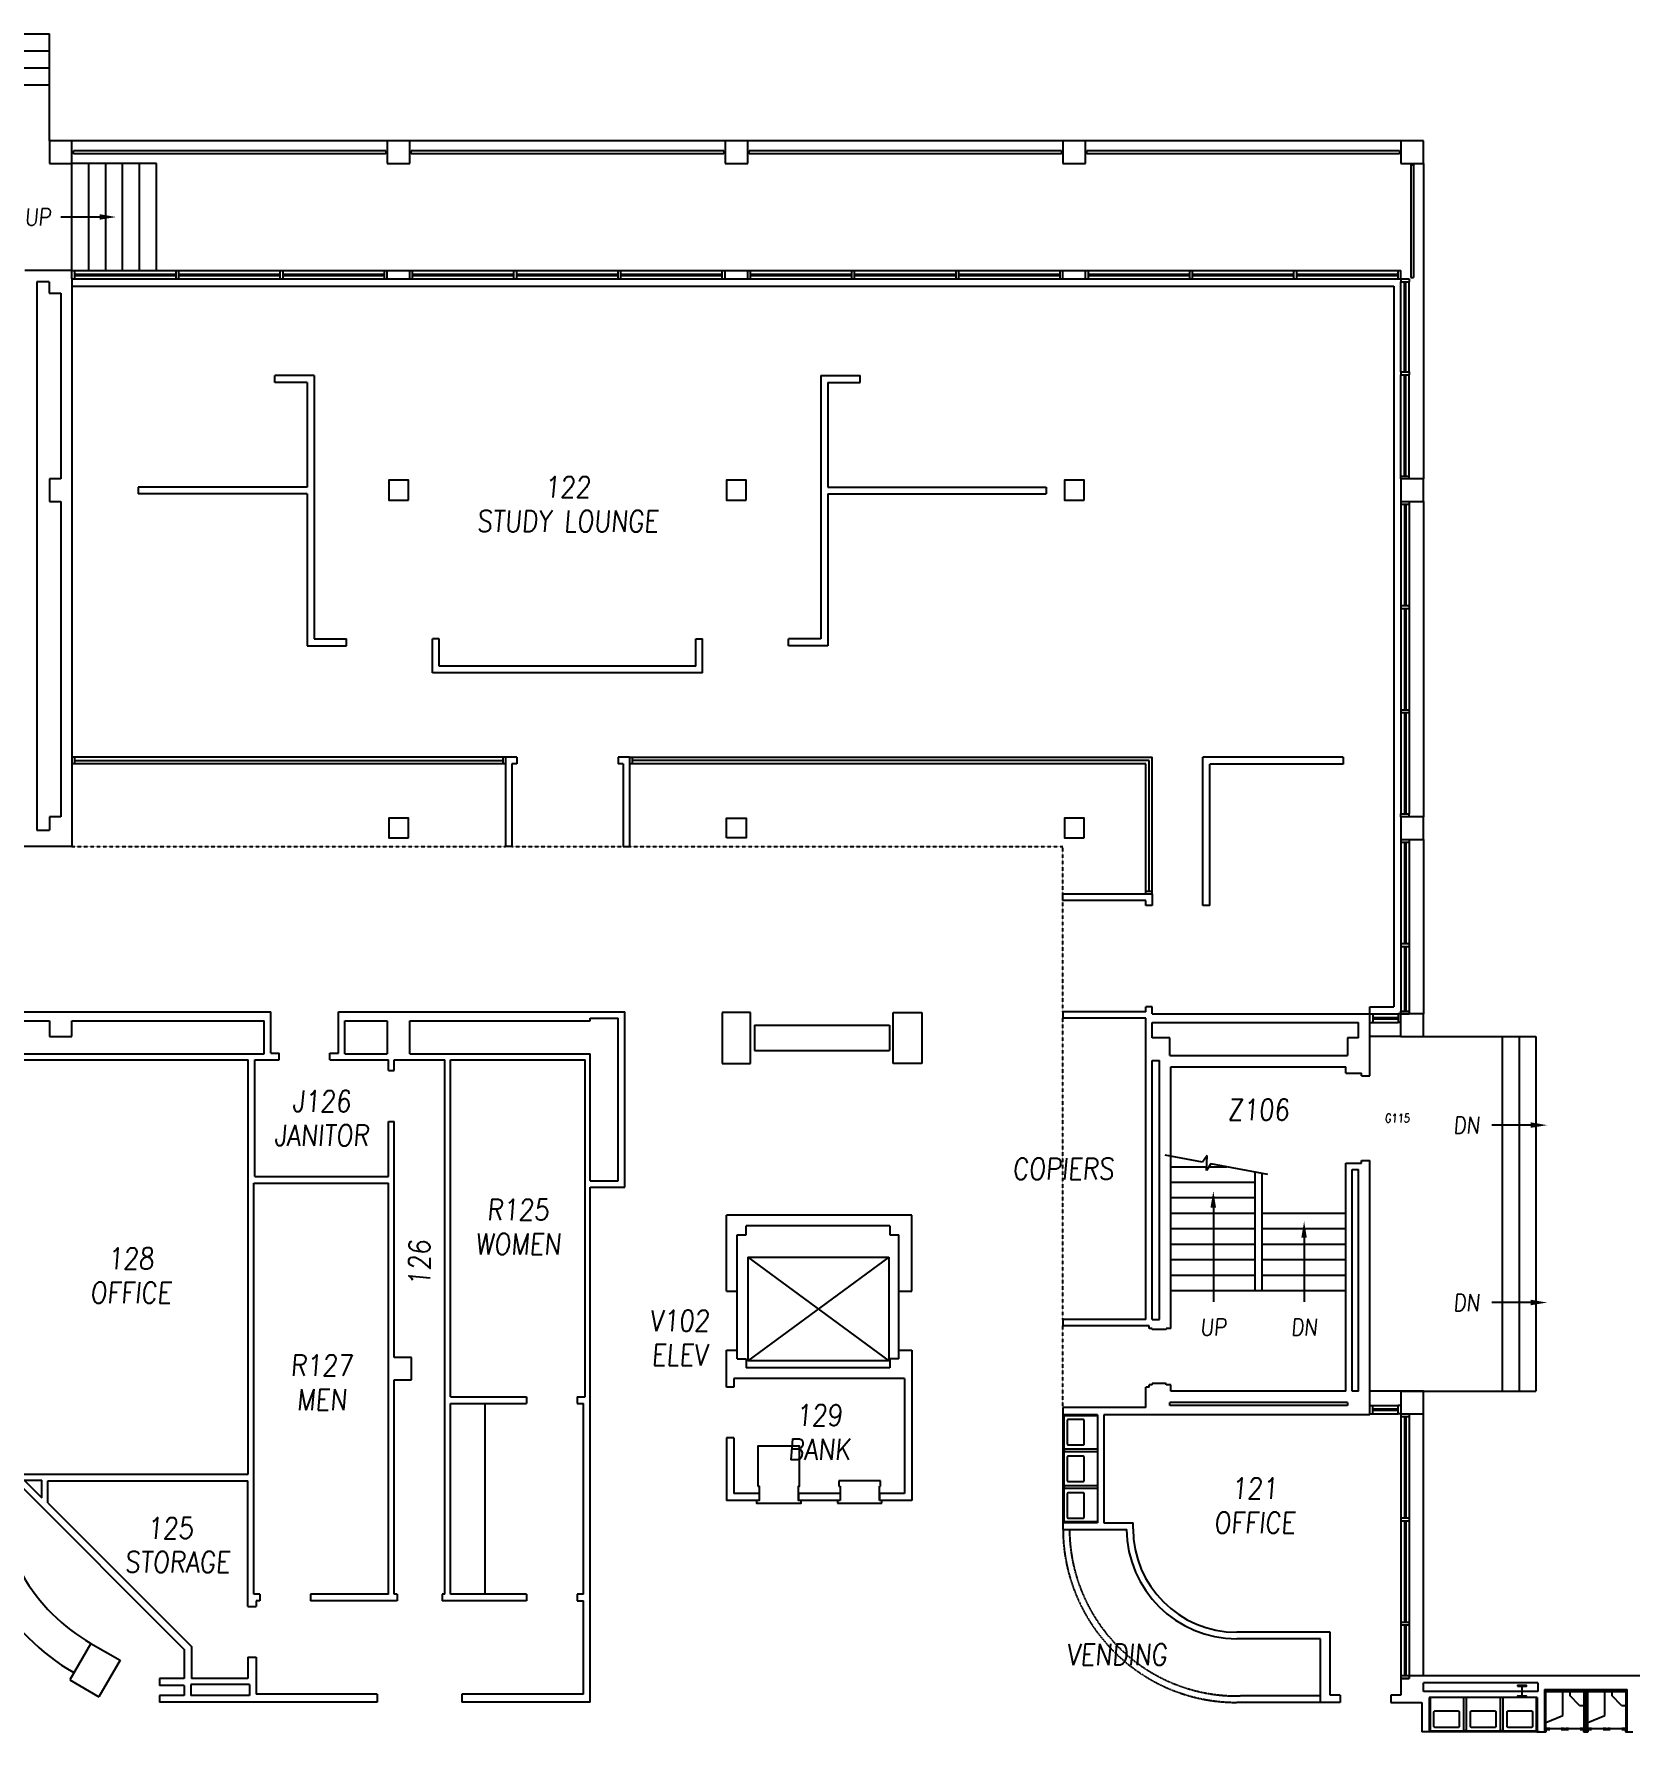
# Model space of a CAD drawing. Extents: x 1352 to 4778, y 442 to 3442.
# Drawn here: x 2561 to 3695, y 2236 to 3442 of the extents above; entities that cross this region are included whole.
import ezdxf
from ezdxf.enums import TextEntityAlignment as Align

# ---------------------------------------------------------------- set-up
doc = ezdxf.new("R2010")
doc.units = 0
doc.header["$MEASUREMENT"] = 0
doc.linetypes.add('HIDDEN', pattern=[0.375, 0.25, -0.125])
doc.linetypes.add('HIDDEN2', pattern=[0.1875, 0.125, -0.0625])
for name, color, linetype in [('A-BELOW', 111, 'CONTINUOUS'), ('A-FS-ID', 6, 'CONTINUOUS'), ('A-FS-NM', 6, 'CONTINUOUS'), ('A-GLAZ', 191, 'CONTINUOUS'), ('A-OVHD', 111, 'CONTINUOUS'), ('A-STRS', 4, 'CONTINUOUS'), ('A-WL-EX', 171, 'CONTINUOUS')]:
    doc.layers.add(name, color=color, linetype=linetype)
doc.styles.get("Standard").update_dxf_attribs({"font": 'romans.shx', "width": 0.85, "oblique": 5, "height": 15})

msp = doc.modelspace()

# ---------------------------------------------------------------- linework, layer by layer
at = {"layer": 'A-BELOW', "linetype": 'Continuous'}
for p, q in [((2286, 3441.6), (2572, 3441.6)), ((2572, 3365.6), (2572, 3441.6)), ((2286, 3429.6), (2572, 3429.6)), ((2286, 3417.6), (2572, 3417.6)), ((2286, 3405.6), (2572, 3405.6)), ((3548, 2729.6), (3628, 2729.6)), ((3604, 2729.6), (3604, 2477.6)), ((3616, 2729.6), (3616, 2477.6)), ((3628, 2729.6), (3628, 2477.6)), ((3548, 2477.6), (3628, 2477.6))]:
    msp.add_line(p, q, dxfattribs=at)
at = {"layer": 'A-BELOW'}
for p, q in [((2812, 3365.6), (2588, 3365.6)), ((3052, 3365.6), (2828, 3365.6)), ((3292, 3365.6), (3068, 3365.6)), ((3532, 3365.6), (3308, 3365.6)), ((2589, 3356.6), (2589, 3358.6)), ((2811, 3358.6), (2589, 3358.6)), ((2811, 3356.6), (2589, 3356.6)), ((2811, 3358.6), (2811, 3356.6)), ((2829, 3356.6), (2829, 3358.6)), ((3051, 3358.6), (2829, 3358.6)), ((3051, 3356.6), (2829, 3356.6)), ((3051, 3358.6), (3051, 3356.6)), ((3069, 3356.6), (3069, 3358.6)), ((3291, 3358.6), (3069, 3358.6)), ((3291, 3356.6), (3069, 3356.6)), ((3291, 3358.6), (3291, 3356.6)), ((3309, 3356.6), (3309, 3358.6)), ((3531, 3358.6), (3309, 3358.6)), ((3531, 3356.6), (3309, 3356.6)), ((3531, 3358.6), (3531, 3356.6)), ((2648, 3349.6), (2588, 3349.6)), ((2588, 3273.6), (2588, 3349.6)), ((2600, 3273.6), (2600, 3349.6)), ((2612, 3273.6), (2612, 3349.6)), ((2624, 3273.6), (2624, 3349.6)), ((2636, 3273.6), (2636, 3349.6)), ((2648, 3273.6), (2648, 3349.6)), ((3539, 3348.6), (3541, 3348.6)), ((3539, 3348.6), (3539, 3268.6)), ((3541, 3348.6), (3541, 3268.6)), ((3548, 3349.6), (3548, 3125.6)), ((2607.7, 3311.6), (2580, 3311.6)), ((2590, 3273.6), (2662, 3273.6)), ((2664, 3273.6), (2736, 3273.6)), ((2738, 3273.6), (2810, 3273.6)), ((2830, 3273.6), (2902, 3273.6)), ((2904, 3273.6), (2976, 3273.6)), ((2978, 3273.6), (3050, 3273.6)), ((3070, 3273.6), (3142, 3273.6)), ((3144, 3273.6), (3216, 3273.6)), ((3218, 3273.6), (3290, 3273.6)), ((3310, 3273.6), (3382, 3273.6)), ((3384, 3273.6), (3456, 3273.6)), ((3458, 3273.6), (3530, 3273.6)), ((3539, 3268.6), (3541, 3268.6)), ((2588, 3262.6), (3527, 3262.6)), ((2590, 3267.6), (2662, 3267.6)), ((2664, 3267.6), (2736, 3267.6)), ((2738, 3267.6), (2810, 3267.6)), ((2830, 3267.6), (2902, 3267.6)), ((2904, 3267.6), (2976, 3267.6)), ((2978, 3267.6), (3050, 3267.6)), ((3070, 3267.6), (3142, 3267.6)), ((3144, 3267.6), (3216, 3267.6)), ((3218, 3267.6), (3290, 3267.6)), ((3310, 3267.6), (3382, 3267.6)), ((3384, 3267.6), (3456, 3267.6)), ((3458, 3267.6), (3530, 3267.6)), ((3527, 3262.6), (3527, 2750.6)), ((3532, 3201.6), (3532, 3265.6)), ((3538, 3201.6), (3538, 3265.6)), ((2760, 3199), (2732, 3199)), ((2732, 3194.1), (2732, 3199)), ((2760, 3199), (2760, 3011.9)), ((3120, 3199), (3148, 3199)), ((3120, 3199), (3120, 3011.9)), ((3148, 3194.1), (3148, 3199)), ((3532, 3127.6), (3532, 3199.6)), ((3538, 3127.6), (3538, 3199.6)), ((2755.1, 3194.1), (2732, 3194.1)), ((2755.1, 3194.1), (2755.1, 3119.8)), ((3124.9, 3194.1), (3148, 3194.1)), ((3124.9, 3194.1), (3124.9, 3119.8)), ((2635.1, 3119.8), (2635.1, 3114.9)), ((2755.1, 3119.8), (2635.1, 3119.8)), ((2755.1, 3114.9), (2635.1, 3114.9)), ((2755.1, 3114.9), (2755.1, 3007)), ((3124.9, 3119.8), (3280, 3119.8)), ((3124.9, 3114.9), (3124.9, 3007)), ((3124.9, 3114.9), (3280, 3114.9)), ((3280, 3119.8), (3280, 3114.9)), ((3532, 3107.6), (3532, 3035.6)), ((3538, 3107.6), (3538, 3035.6)), ((3548, 3109.6), (3548, 2885.6)), ((3532, 3033.6), (3532, 2961.6)), ((3538, 3033.6), (3538, 2961.6)), ((2755.1, 3007), (2783.1, 3007)), ((2760, 3011.9), (2783.1, 3011.9)), ((2783.1, 3007), (2783.1, 3011.9)), ((2844, 2987.9), (2844, 3011.9)), ((2848.9, 3011.9), (2844, 3011.9)), ((2848.9, 2992.7), (2848.9, 3011.9)), ((3031.1, 2992.7), (3031.1, 3011.9)), ((3031.1, 3011.9), (3036, 3011.9)), ((3036, 2987.9), (3036, 3011.9)), ((3120, 3011.9), (3096.9, 3011.9)), ((3096.9, 3007), (3096.9, 3011.9)), ((3124.9, 3007), (3096.9, 3007)), ((3031.1, 2992.7), (2848.9, 2992.7)), ((3036, 2987.9), (2844, 2987.9)), ((3532, 2959.6), (3532, 2887.6)), ((3538, 2959.6), (3538, 2887.6)), ((3491, 2927.9), (3391.4, 2927.9)), ((3391.4, 2822.6), (3391.4, 2927.9)), ((3491, 2923), (3396.3, 2923)), ((3396.3, 2822.6), (3396.3, 2923)), ((3491, 2927.9), (3491, 2923)), ((3532, 2867.6), (3532, 2795.6)), ((3538, 2867.6), (3538, 2795.6)), ((3548, 2869.6), (3548, 2745.6)), ((3396.3, 2822.6), (3391.4, 2822.6)), ((3532, 2793.6), (3532, 2747.6)), ((3538, 2793.6), (3538, 2747.6)), ((3510, 2750.6), (3527, 2750.6)), ((3510, 2745.6), (3510, 2750.6)), ((3512, 2745.6), (3530, 2745.6)), ((3512, 2739.6), (3530, 2739.6)), ((3072.8, 2737.6), (3072.8, 2719.6)), ((3072.8, 2737.6), (3168.8, 2737.6)), ((3168.8, 2737.6), (3168.8, 2719.6)), ((3532, 2729.6), (3510, 2729.6)), ((3072.8, 2719.6), (3168.8, 2719.6)), ((3624.3, 2666.6), (3596.6, 2666.6)), ((3060.6, 2506.7), (3060.6, 2548.7)), ((3175.4, 2506.7), (3175.4, 2548.7)), ((3624.3, 2540.6), (3596.6, 2540.6)), ((3532, 2477.6), (3510, 2477.6)), ((3548, 2275.4), (3548, 2477.6)), ((2881.6, 2333.5), (2881.6, 2468.9)), ((3292, 2460.9), (3292, 2382.5)), ((3292.5, 2460.4), (3292, 2460.4)), ((3512, 2467.6), (3530, 2467.6)), ((3512, 2461.6), (3530, 2461.6)), ((3292.5, 2459.9), (3292, 2459.9)), ((3532, 2459.6), (3532, 2387.6)), ((3538, 2459.6), (3538, 2387.6)), ((3316.5, 2436.5), (3291.9, 2436.5)), ((3291.9, 2436.5), (3291.9, 2434.5)), ((3292.5, 2437.2), (3292, 2437.2)), ((3292.5, 2436.7), (3292, 2436.7)), ((3292.8, 2436.9), (3292.5, 2436.9)), ((3316.5, 2434.5), (3291.9, 2434.5)), ((3292.5, 2434.4), (3292, 2434.4)), ((3292.5, 2433.9), (3292, 2433.9)), ((3292.8, 2434.2), (3292.5, 2434.2)), ((3162.3, 2413.9), (3132.8, 2413.9)), ((3132.8, 2413.9), (3132.8, 2410.1)), ((3162.3, 2410.1), (3162.3, 2413.9)), ((3132.8, 2410.1), (3133.6, 2410.1)), ((3133.6, 2410.1), (3133.6, 2399.9)), ((3161.6, 2410.1), (3162.3, 2410.1)), ((3161.6, 2399.9), (3161.6, 2410.1)), ((3316.5, 2410.5), (3291.9, 2410.5)), ((3291.9, 2410.5), (3291.9, 2408.5)), ((3316.5, 2408.5), (3291.9, 2408.5)), ((3292.5, 2411.2), (3292, 2411.2)), ((3292.5, 2410.7), (3292, 2410.7)), ((3292.5, 2408.4), (3292, 2408.4)), ((3292.5, 2407.9), (3292, 2407.9)), ((3292.8, 2410.9), (3292.5, 2410.9)), ((3292.8, 2408.2), (3292.5, 2408.2)), ((3292.8, 2410.9), (3292.8, 2408.2)), ((3131.7, 2399.9), (3131.7, 2398)), ((3131.7, 2398), (3163.4, 2398)), ((3163.4, 2398), (3163.4, 2399.9)), ((3291.9, 2384.5), (3291.9, 2382.5)), ((3292, 2384.5), (3291.9, 2384.5)), ((3292.5, 2385.2), (3292, 2385.2)), ((3292.5, 2384.7), (3292, 2384.7)), ((3532, 2385.6), (3532, 2313.6)), ((3538, 2385.6), (3538, 2313.6)), ((3532, 2311.6), (3532, 2275.6)), ((3538, 2311.6), (3538, 2275.6)), ((2601.4, 2298.5), (2586.4, 2272.6)), ((2601.4, 2298.5), (2622.2, 2286.5)), ((2622.2, 2286.5), (2607.2, 2260.6)), ((2586.4, 2272.6), (2607.2, 2260.6)), ((3576.5, 2260.2), (3576.5, 2235.6)), ((3578.5, 2260.2), (3578.5, 2235.6)), ((3602.5, 2260.2), (3602.5, 2235.6)), ((3604.5, 2260.2), (3604.5, 2235.6)), ((3634.8, 2264.7), (3662.3, 2264.7)), ((3634.8, 2237.4), (3634.8, 2264.7)), ((3635, 2238.2), (3635, 2264.7)), ((3635, 2264.4), (3662, 2264.4)), ((3647, 2247.4), (3647, 2264.4)), ((3652, 2264.4), (3652, 2261.4)), ((3659, 2254.4), (3652, 2261.4)), ((3662, 2264.4), (3662, 2238.2)), ((3662.3, 2264.7), (3662.3, 2237.4)), ((3663, 2265.8), (3663, 2235.7)), ((3663.8, 2235.7), (3663.8, 2265.8)), ((3664.5, 2264.7), (3692, 2264.7)), ((3664.5, 2237.4), (3664.5, 2264.7)), ((3664.8, 2238.2), (3664.8, 2264.7)), ((3664.8, 2264.4), (3691.8, 2264.4)), ((3676.8, 2247.4), (3676.8, 2264.4)), ((3681.8, 2264.4), (3681.8, 2261.4)), ((3688.8, 2254.4), (3681.8, 2261.4)), ((3691.8, 2264.4), (3691.8, 2238.2)), ((3692, 2264.7), (3692, 2237.4)), ((3635, 2242.4), (3647, 2247.4)), ((3659, 2254.4), (3662, 2254.4)), ((3664.8, 2242.4), (3676.8, 2247.4)), ((3688.8, 2254.4), (3691.8, 2254.4)), ((3550.5, 2235.7), (3550.5, 2235.6)), ((3630.5, 2235.7), (3550.5, 2235.7)), ((3552.5, 2235.6), (3550.5, 2235.6)), ((3552.5, 2235.7), (3552.5, 2235.6)), ((3552.6, 2236.2), (3552.6, 2235.7)), ((3553.1, 2236.2), (3553.1, 2235.7)), ((3575.9, 2236.2), (3575.9, 2235.7)), ((3578.9, 2236.4), (3576.1, 2236.4)), ((3576.1, 2236.4), (3576.1, 2236.2)), ((3576.4, 2236.2), (3576.4, 2235.7)), ((3578.5, 2235.6), (3576.5, 2235.6)), ((3578.6, 2236.2), (3578.6, 2235.7)), ((3578.9, 2236.4), (3578.9, 2236.2)), ((3579.1, 2236.2), (3579.1, 2235.7)), ((3601.9, 2236.2), (3601.9, 2235.7)), ((3602.1, 2236.4), (3602.1, 2236.2)), ((3602.4, 2236.2), (3602.4, 2235.7)), ((3604.5, 2235.6), (3602.5, 2235.6)), ((3604.6, 2236.2), (3604.6, 2235.7)), ((3604.9, 2236.4), (3604.9, 2236.2)), ((3605.1, 2236.2), (3605.1, 2235.7)), ((3627.9, 2236.2), (3627.9, 2235.7)), ((3628.4, 2236.2), (3628.4, 2235.7)), ((3628.5, 2235.7), (3628.5, 2235.6)), ((3628.5, 2235.6), (3630.5, 2235.6)), ((3630.5, 2235.7), (3630.5, 2235.6)), ((3634, 2237.4), (3637.8, 2237.4)), ((3634, 2235.7), (3635.3, 2235.7)), ((3635, 2238.2), (3637.8, 2238.2)), ((3635.3, 2235.7), (3635.3, 2238.2)), ((3637.8, 2237.4), (3637.8, 2238.2)), ((3646, 2237.8), (3637.8, 2237.8)), ((3646, 2238.2), (3646, 2237.4)), ((3646, 2238.2), (3648.1, 2238.2)), ((3646, 2237.4), (3651, 2237.4)), ((3648.5, 2237.4), (3648.1, 2238.2)), ((3648.5, 2237.4), (3648.9, 2238.2)), ((3648.9, 2238.2), (3651, 2238.2)), ((3651, 2237.4), (3651, 2238.2)), ((3659.3, 2237.8), (3651, 2237.8)), ((3659.3, 2238.2), (3659.3, 2237.4)), ((3659.3, 2238.2), (3662, 2238.2)), ((3659.3, 2237.4), (3663, 2237.4)), ((3661.8, 2238.2), (3661.8, 2235.7)), ((3661.8, 2235.7), (3665, 2235.7)), ((3663.8, 2237.4), (3667.5, 2237.4)), ((3664.8, 2238.2), (3667.5, 2238.2)), ((3665, 2235.7), (3665, 2238.2)), ((3667.5, 2237.4), (3667.5, 2238.2)), ((3675.8, 2237.8), (3667.5, 2237.8)), ((3675.8, 2238.2), (3675.8, 2237.4)), ((3675.8, 2238.2), (3677.8, 2238.2)), ((3675.8, 2237.4), (3680.8, 2237.4)), ((3678.3, 2237.4), (3677.8, 2238.2)), ((3678.3, 2237.4), (3678.7, 2238.2)), ((3678.7, 2238.2), (3680.8, 2238.2)), ((3680.8, 2237.4), (3680.8, 2238.2)), ((3689, 2237.8), (3680.8, 2237.8)), ((3689, 2238.2), (3689, 2237.4)), ((3689, 2238.2), (3691.8, 2238.2)), ((3689, 2237.4), (3692.8, 2237.4)), ((3691.5, 2238.2), (3691.5, 2235.7)), ((3691.5, 2235.7), (3692.8, 2235.7))]:
    msp.add_line(p, q, dxfattribs=at)
at = {"layer": 'A-BELOW', "linetype": 'HIDDEN'}
for p, q in [((3292.5, 2460.9), (3292.5, 2436.7)), ((3316.5, 2460.2), (3292.5, 2460.2)), ((3292.8, 2436.9), (3292.8, 2434.2)), ((3292.5, 2434.4), (3292.5, 2410.7)), ((3292.5, 2408.4), (3292.5, 2384.7)), ((3316.5, 2384.9), (3292.5, 2384.9)), ((3474.9, 2256.6), (3415.4, 2256.6)), ((3474.9, 2261.2), (3418, 2261.2)), ((3552.9, 2260.2), (3552.9, 2236.2)), ((3628.1, 2260.2), (3628.1, 2236.2)), ((3576.4, 2236.2), (3552.6, 2236.2)), ((3602.4, 2236.2), (3578.6, 2236.2)), ((3604.9, 2236.4), (3602.1, 2236.4)), ((3628.9, 2236.2), (3604.6, 2236.2))]:
    msp.add_line(p, q, dxfattribs=at)
at = {"layer": 'A-BELOW'}
for points in [[(3307, 2440.5), (3307, 2456.5, 0.414214), (3306, 2457.5), (3296, 2457.5, 0.414214), (3295, 2456.5), (3295, 2440.5, 0.414214), (3296, 2439.5), (3306, 2439.5, 0.414214)], [(3307, 2414.5), (3307, 2430.5, 0.414214), (3306, 2431.5), (3296, 2431.5, 0.414214), (3295, 2430.5), (3295, 2414.5, 0.414214), (3296, 2413.5), (3306, 2413.5, 0.414214)], [(3307, 2388.5), (3307, 2404.5, 0.414214), (3306, 2405.5), (3296, 2405.5, 0.414214), (3295, 2404.5), (3295, 2388.5, 0.414214), (3296, 2387.5), (3306, 2387.5, 0.414214)], [(3556.5, 2250.7), (3572.5, 2250.7, -0.414214), (3573.5, 2249.7), (3573.5, 2239.7, -0.414214), (3572.5, 2238.7), (3556.5, 2238.7, -0.414214), (3555.5, 2239.7), (3555.5, 2249.7, -0.414214)], [(3582.5, 2250.7), (3598.5, 2250.7, -0.414214), (3599.5, 2249.7), (3599.5, 2239.7, -0.414214), (3598.5, 2238.7), (3582.5, 2238.7, -0.414214), (3581.5, 2239.7), (3581.5, 2249.7, -0.414214)], [(3608.5, 2250.7), (3624.5, 2250.7, -0.414214), (3625.5, 2249.7), (3625.5, 2239.7, -0.414214), (3624.5, 2238.7), (3608.5, 2238.7, -0.414214), (3607.5, 2239.7), (3607.5, 2249.7, -0.414214)]]:
    msp.add_lwpolyline(points, format="xyb", close=True, dxfattribs=at)
msp.add_lwpolyline([(3075.3, 2410.1), (3076.1, 2410.1), (3076.1, 2399.9), (3074.2, 2399.9), (3074.2, 2398), (3105.9, 2398), (3105.9, 2399.9), (3104.1, 2399.9), (3104.1, 2410.1), (3104.8, 2410.1), (3104.8, 2438.6), (3075.3, 2438.6)], close=True, dxfattribs=at)
at = {"layer": 'A-BELOW', "linetype": 'HIDDEN'}
for radius, start, end in [(123.4, 180, 270), (118.8, 180.2411, 271.2304)]:
    msp.add_arc((3415.4, 2380), radius, start, end, dxfattribs=at)
at = {"layer": 'A-BELOW', "linetype": 'Continuous'}
for radius, start, end in [(132.8, 210, 240), (156.8, 209.9996, 239.9827)]:
    msp.add_arc((2667.8, 2413.5), radius, start, end, dxfattribs=at)
at = {"layer": 'A-BELOW'}
for points in [[(2607.7, 3309.7), (2607.7, 3313.6), (2619.4, 3311.6)], [(3624.3, 2668.6), (3624.3, 2664.7), (3636, 2666.6)], [(3624.3, 2538.7), (3624.3, 2542.6), (3636, 2540.6)]]:
    msp.add_solid(points, dxfattribs=at)
at = {"layer": 'A-GLAZ'}
for p, q in [((2588, 3267.6), (2588, 3273.6)), ((2588, 3273.6), (2590, 3273.6)), ((2590, 3267.6), (2590, 3273.6)), ((2590, 3271.1), (2662, 3271.1)), ((2590, 3270.9), (2662, 3270.9)), ((2590, 3270.4), (2662, 3270.4)), ((2590, 3270.1), (2662, 3270.1)), ((2662, 3267.6), (2662, 3273.6)), ((2662, 3273.6), (2664, 3273.6)), ((2664, 3267.6), (2664, 3273.6)), ((2664, 3271.1), (2736, 3271.1)), ((2664, 3270.9), (2736, 3270.9)), ((2664, 3270.4), (2736, 3270.4)), ((2664, 3270.1), (2736, 3270.1)), ((2736, 3267.6), (2736, 3273.6)), ((2736, 3273.6), (2738, 3273.6)), ((2738, 3267.6), (2738, 3273.6)), ((2738, 3271.1), (2810, 3271.1)), ((2738, 3270.9), (2810, 3270.9)), ((2738, 3270.4), (2810, 3270.4)), ((2738, 3270.1), (2810, 3270.1)), ((2810, 3267.6), (2810, 3273.6)), ((2810, 3273.6), (2812, 3273.6)), ((2812, 3267.6), (2812, 3273.6)), ((2812, 3273.6), (2828, 3273.6)), ((2828, 3267.6), (2828, 3273.6)), ((2828, 3273.6), (2830, 3273.6)), ((2830, 3267.6), (2830, 3273.6)), ((2830, 3271.1), (2902, 3271.1)), ((2830, 3270.9), (2902, 3270.9)), ((2830, 3270.4), (2902, 3270.4)), ((2830, 3270.1), (2902, 3270.1)), ((2902, 3267.6), (2902, 3273.6)), ((2902, 3273.6), (2904, 3273.6)), ((2904, 3267.6), (2904, 3273.6)), ((2904, 3271.1), (2976, 3271.1)), ((2904, 3270.9), (2976, 3270.9)), ((2904, 3270.4), (2976, 3270.4)), ((2904, 3270.1), (2976, 3270.1)), ((2976, 3267.6), (2976, 3273.6)), ((2976, 3273.6), (2978, 3273.6)), ((2978, 3267.6), (2978, 3273.6)), ((2978, 3271.1), (3050, 3271.1)), ((2978, 3270.9), (3050, 3270.9)), ((2978, 3270.4), (3050, 3270.4)), ((2978, 3270.1), (3050, 3270.1)), ((3050, 3267.6), (3050, 3273.6)), ((3050, 3273.6), (3052, 3273.6)), ((3052, 3273.6), (3068, 3273.6)), ((3052, 3267.6), (3052, 3273.6)), ((3068, 3267.6), (3068, 3273.6)), ((3068, 3273.6), (3070, 3273.6)), ((3070, 3267.6), (3070, 3273.6)), ((3070, 3271.1), (3142, 3271.1)), ((3070, 3270.9), (3142, 3270.9)), ((3070, 3270.4), (3142, 3270.4)), ((3070, 3270.1), (3142, 3270.1)), ((3142, 3267.6), (3142, 3273.6)), ((3142, 3273.6), (3144, 3273.6)), ((3144, 3267.6), (3144, 3273.6)), ((3144, 3271.1), (3216, 3271.1)), ((3144, 3270.9), (3216, 3270.9)), ((3144, 3270.4), (3216, 3270.4)), ((3144, 3270.1), (3216, 3270.1)), ((3216, 3267.6), (3216, 3273.6)), ((3216, 3273.6), (3218, 3273.6)), ((3218, 3267.6), (3218, 3273.6)), ((3218, 3271.1), (3290, 3271.1)), ((3218, 3270.9), (3290, 3270.9)), ((3218, 3270.4), (3290, 3270.4)), ((3218, 3270.1), (3290, 3270.1)), ((3290, 3267.6), (3290, 3273.6)), ((3290, 3273.6), (3292, 3273.6)), ((3292, 3273.6), (3308, 3273.6)), ((3292, 3267.6), (3292, 3273.6)), ((3308, 3267.6), (3308, 3273.6)), ((3308, 3273.6), (3310, 3273.6)), ((3310, 3267.6), (3310, 3273.6)), ((3310, 3271.1), (3382, 3271.1)), ((3310, 3270.9), (3382, 3270.9)), ((3310, 3270.4), (3382, 3270.4)), ((3310, 3270.1), (3382, 3270.1)), ((3382, 3267.6), (3382, 3273.6)), ((3382, 3273.6), (3384, 3273.6)), ((3384, 3267.6), (3384, 3273.6)), ((3384, 3271.1), (3456, 3271.1)), ((3384, 3270.9), (3456, 3270.9)), ((3384, 3270.4), (3456, 3270.4)), ((3384, 3270.1), (3456, 3270.1)), ((3456, 3267.6), (3456, 3273.6)), ((3456, 3273.6), (3458, 3273.6)), ((3458, 3267.6), (3458, 3273.6)), ((3458, 3271.1), (3530, 3271.1)), ((3458, 3270.9), (3530, 3270.9)), ((3458, 3270.4), (3530, 3270.4)), ((3458, 3270.1), (3530, 3270.1)), ((3530, 3267.6), (3530, 3273.6)), ((3530, 3273.6), (3532, 3273.6)), ((3532, 3267.6), (3532, 3273.6)), ((2588, 3267.6), (2590, 3267.6)), ((2662, 3267.6), (2664, 3267.6)), ((2736, 3267.6), (2738, 3267.6)), ((2810, 3267.6), (2812, 3267.6)), ((2812, 3267.6), (2828, 3267.6)), ((2828, 3267.6), (2830, 3267.6)), ((2902, 3267.6), (2904, 3267.6)), ((2976, 3267.6), (2978, 3267.6)), ((3050, 3267.6), (3052, 3267.6)), ((3052, 3267.6), (3068, 3267.6)), ((3068, 3267.6), (3070, 3267.6)), ((3142, 3267.6), (3144, 3267.6)), ((3216, 3267.6), (3218, 3267.6)), ((3290, 3267.6), (3292, 3267.6)), ((3292, 3267.6), (3308, 3267.6)), ((3308, 3267.6), (3310, 3267.6)), ((3382, 3267.6), (3384, 3267.6)), ((3456, 3267.6), (3458, 3267.6)), ((3530, 3267.6), (3532, 3267.6)), ((3532, 3267.6), (3538, 3267.6)), ((3532, 3267.6), (3532, 3265.6)), ((3532, 3265.6), (3538, 3265.6)), ((3534.5, 3201.6), (3534.5, 3265.6)), ((3534.8, 3201.6), (3534.8, 3265.6)), ((3535.3, 3201.6), (3535.3, 3265.6)), ((3535.5, 3201.6), (3535.5, 3265.6)), ((3538, 3267.6), (3538, 3265.6)), ((3532, 3201.6), (3532, 3199.6)), ((3532, 3201.6), (3538, 3201.6)), ((3532, 3199.6), (3538, 3199.6)), ((3534.5, 3127.6), (3534.5, 3199.6)), ((3534.8, 3127.6), (3534.8, 3199.6)), ((3535.3, 3127.6), (3535.3, 3199.6)), ((3535.5, 3127.6), (3535.5, 3199.6)), ((3538, 3201.6), (3538, 3199.6)), ((3532, 3127.6), (3538, 3127.6)), ((3532, 3125.6), (3532, 3127.6)), ((3538, 3125.6), (3538, 3127.6)), ((3532, 3109.6), (3532, 3107.6)), ((3532, 3107.6), (3538, 3107.6)), ((3534.5, 3107.6), (3534.5, 3035.6)), ((3534.8, 3107.6), (3534.8, 3035.6)), ((3535.3, 3107.6), (3535.3, 3035.6)), ((3535.5, 3107.6), (3535.5, 3035.6)), ((3538, 3109.6), (3538, 3107.6)), ((3532, 3035.6), (3538, 3035.6)), ((3532, 3035.6), (3532, 3033.6)), ((3532, 3033.6), (3538, 3033.6)), ((3534.5, 3033.6), (3534.5, 2961.6)), ((3534.8, 3033.6), (3534.8, 2961.6)), ((3535.3, 3033.6), (3535.3, 2961.6)), ((3535.5, 3033.6), (3535.5, 2961.6)), ((3538, 3035.6), (3538, 3033.6)), ((3532, 2961.6), (3532, 2959.6)), ((3532, 2961.6), (3538, 2961.6)), ((3532, 2959.6), (3538, 2959.6)), ((3534.5, 2959.6), (3534.5, 2887.6)), ((3534.8, 2959.6), (3534.8, 2887.6)), ((3535.3, 2959.6), (3535.3, 2887.6)), ((3535.5, 2959.6), (3535.5, 2887.6)), ((3538, 2961.6), (3538, 2959.6)), ((2895.9, 2927.9), (2588, 2927.9)), ((2895.9, 2923.2), (2588, 2923.2)), ((2589.8, 2927.9), (2589.8, 2923.2)), ((2589.8, 2925.6), (2894.1, 2925.6)), ((2894.1, 2927.9), (2894.1, 2923.2)), ((2984.1, 2927.9), (3355.4, 2927.9)), ((3350.8, 2923.2), (2984.1, 2923.2)), ((2985.9, 2927.9), (2985.9, 2923.2)), ((3353.1, 2925.6), (2985.9, 2925.6)), ((3350.8, 2830.7), (3350.8, 2923.2)), ((3353.1, 2832.5), (3353.1, 2925.6)), ((3355.4, 2830.7), (3355.4, 2927.9)), ((3532, 2885.6), (3532, 2887.6)), ((3532, 2887.6), (3538, 2887.6)), ((3538, 2885.6), (3538, 2887.6)), ((3532, 2869.6), (3532, 2867.6)), ((3532, 2867.6), (3538, 2867.6)), ((3534.5, 2867.6), (3534.5, 2795.6)), ((3534.8, 2867.6), (3534.8, 2795.6)), ((3535.3, 2867.6), (3535.3, 2795.6)), ((3535.5, 2867.6), (3535.5, 2795.6)), ((3538, 2869.6), (3538, 2867.6)), ((3355.4, 2832.5), (3350.8, 2832.5)), ((3532, 2795.6), (3532, 2793.6)), ((3532, 2795.6), (3538, 2795.6)), ((3532, 2793.6), (3538, 2793.6)), ((3534.5, 2793.6), (3534.5, 2747.6)), ((3534.8, 2793.6), (3534.8, 2747.6)), ((3535.3, 2793.6), (3535.3, 2747.6)), ((3535.5, 2793.6), (3535.5, 2747.6)), ((3538, 2795.6), (3538, 2793.6)), ((3510, 2745.6), (3512, 2745.6)), ((3510, 2739.6), (3512, 2739.6)), ((3512, 2745.6), (3512, 2739.6)), ((3512, 2743.1), (3530, 2743.1)), ((3512, 2742.9), (3530, 2742.9)), ((3512, 2742.4), (3530, 2742.4)), ((3512, 2742.1), (3530, 2742.1)), ((3530, 2745.6), (3530, 2739.6)), ((3532, 2745.6), (3530, 2745.6)), ((3532, 2739.6), (3530, 2739.6)), ((3532, 2745.6), (3532, 2747.6)), ((3532, 2747.6), (3532, 2745.6)), ((3532, 2747.6), (3538, 2747.6)), ((3532, 2745.6), (3538, 2745.6)), ((3538, 2747.6), (3538, 2745.6)), ((3510, 2467.6), (3512, 2467.6)), ((3510, 2461.6), (3512, 2461.6)), ((3512, 2461.6), (3512, 2467.6)), ((3512, 2465.1), (3530, 2465.1)), ((3512, 2464.9), (3530, 2464.9)), ((3512, 2464.4), (3530, 2464.4)), ((3512, 2464.1), (3530, 2464.1)), ((3530, 2461.6), (3530, 2467.6)), ((3532, 2467.6), (3530, 2467.6)), ((3532, 2461.6), (3530, 2461.6)), ((3532, 2461.6), (3532, 2459.6)), ((3538, 2461.6), (3538, 2459.6)), ((3532, 2459.6), (3538, 2459.6)), ((3534.5, 2459.6), (3534.5, 2387.6)), ((3534.8, 2459.6), (3534.8, 2387.6)), ((3535.3, 2459.6), (3535.3, 2387.6)), ((3535.5, 2459.6), (3535.5, 2387.6)), ((3532, 2387.6), (3538, 2387.6)), ((3532, 2387.6), (3532, 2385.6)), ((3532, 2385.6), (3538, 2385.6)), ((3534.5, 2385.6), (3534.5, 2313.6)), ((3534.8, 2385.6), (3534.8, 2313.6)), ((3535.3, 2385.6), (3535.3, 2313.6)), ((3535.5, 2385.6), (3535.5, 2313.6)), ((3538, 2387.6), (3538, 2385.6)), ((3532, 2313.6), (3532, 2311.6)), ((3532, 2313.6), (3538, 2313.6)), ((3532, 2311.6), (3538, 2311.6)), ((3534.5, 2311.6), (3534.5, 2275.6)), ((3534.8, 2311.6), (3534.8, 2275.6)), ((3535.3, 2311.6), (3535.3, 2275.6)), ((3535.5, 2311.6), (3535.5, 2275.6)), ((3538, 2313.6), (3538, 2311.6)), ((3532, 2275.6), (3532, 2273.6)), ((3532, 2275.6), (3538, 2275.6)), ((3532, 2273.6), (3538, 2273.6)), ((3538, 2275.6), (3538, 2273.6))]:
    msp.add_line(p, q, dxfattribs=at)
at = {"layer": 'A-OVHD', "linetype": 'HIDDEN2'}
for p, q in [((2588, 2864.5), (2895.9, 2864.5)), ((2900.5, 2864.5), (2979.5, 2864.5)), ((2984.1, 2864.5), (3292, 2864.5)), ((3292, 2830.7), (3292, 2864.5)), ((3292, 2747.1), (3292, 2826.1)), ((3292, 2528.6), (3292, 2742.5)), ((3292, 2466), (3292, 2524))]:
    msp.add_line(p, q, dxfattribs=at)
at = {"layer": 'A-STRS'}
for p, q in [((3391.2, 2640.3), (3364.5, 2645.4)), ((3394.3, 2645.1), (3391.2, 2640.3)), ((3393.9, 2634.5), (3394.3, 2645.1)), ((3368.5, 2637.1), (3394, 2637.1)), ((3397.1, 2639.2), (3393.9, 2634.5)), ((3395.6, 2637.1), (3408.3, 2637.1)), ((3437.5, 2631.6), (3397.1, 2639.2)), ((3428.5, 2549.1), (3428.5, 2633.3)), ((3433.5, 2549.1), (3433.5, 2632.4)), ((3368.5, 2626.1), (3428.5, 2626.1)), ((3368.5, 2615.1), (3428.5, 2615.1)), ((3398.8, 2608.1), (3398.8, 2541.1)), ((3368.5, 2604.1), (3428.5, 2604.1)), ((3368.5, 2593.1), (3428.5, 2593.1)), ((3433.5, 2604.1), (3493, 2604.1)), ((3433.5, 2593.1), (3493, 2593.1)), ((3368.5, 2582.1), (3428.5, 2582.1)), ((3433.5, 2582.1), (3493, 2582.1)), ((3463.3, 2586.7), (3463.3, 2541.1)), ((3068.2, 2572.8), (3168.2, 2572.8)), ((3068.2, 2572.8), (3068.2, 2499.1)), ((3068.2, 2572.8), (3168.2, 2499.1)), ((3168.2, 2572.8), (3068.2, 2499.1)), ((3168.2, 2572.8), (3168.2, 2499.1)), ((3368.5, 2571.1), (3428.5, 2571.1)), ((3433.5, 2571.1), (3493, 2571.1)), ((3368.5, 2560.1), (3428.5, 2560.1)), ((3433.5, 2560.1), (3493, 2560.1)), ((3368.5, 2549.1), (3428.5, 2549.1)), ((3428.5, 2549.1), (3493, 2549.1)), ((3168.2, 2499.1), (3068.2, 2499.1)), ((3163.2, 2499.1), (3071.3, 2499.1))]:
    msp.add_line(p, q, dxfattribs=at)
for points in [[(3396.8, 2608.1), (3400.7, 2608.1), (3398.8, 2619.8)], [(3461.3, 2586.7), (3465.2, 2586.7), (3463.3, 2598.3)]]:
    msp.add_solid(points, dxfattribs=at)
at = {"layer": 'A-WL-EX'}
for p, q in [((2588, 3365.6), (2572, 3365.6)), ((2572, 3365.6), (2572, 3349.6)), ((2588, 3349.6), (2588, 3365.6)), ((2828, 3365.6), (2812, 3365.6)), ((2812, 3365.6), (2812, 3349.6)), ((2828, 3349.6), (2828, 3365.6)), ((3068, 3365.6), (3052, 3365.6)), ((3052, 3365.6), (3052, 3349.6)), ((3068, 3349.6), (3068, 3365.6)), ((3308, 3365.6), (3292, 3365.6)), ((3292, 3365.6), (3292, 3349.6)), ((3308, 3349.6), (3308, 3365.6)), ((3548, 3365.6), (3532, 3365.6)), ((3532, 3365.6), (3532, 3349.6)), ((3548, 3349.6), (3548, 3365.6)), ((2572, 3349.6), (2588, 3349.6)), ((2812, 3349.6), (2828, 3349.6)), ((3052, 3349.6), (3068, 3349.6)), ((3292, 3349.6), (3308, 3349.6)), ((3532, 3349.6), (3548, 3349.6)), ((2588, 3273.6), (2554.5, 3273.6)), ((2571.8, 3265.6), (2563, 3265.6)), ((2563, 3265.6), (2563, 2876.1)), ((2571.8, 3265.6), (2571.8, 3257.6)), ((2571.8, 3257.6), (2580, 3257.6)), ((2580, 3257.6), (2580, 3125.6)), ((2588, 3268.1), (2588, 2864.5)), ((2580, 3125.6), (2572, 3125.6)), ((2572, 3125.6), (2572, 3109.6)), ((3548, 3125.6), (3532, 3125.6)), ((3532, 3125.6), (3532, 3109.6)), ((3548, 3109.6), (3548, 3125.6)), ((2572, 3109.6), (2580, 3109.6)), ((2580, 3109.6), (2580, 2885.6)), ((3532, 3109.6), (3548, 3109.6)), ((2904, 2927.9), (2895.9, 2927.9)), ((2895.9, 2927.9), (2895.9, 2864.5)), ((2904, 2923.2), (2900.5, 2923.2)), ((2900.5, 2923.2), (2900.5, 2864.5)), ((2904, 2927.9), (2904, 2923.2)), ((2976, 2927.9), (2976, 2923.2)), ((2984.1, 2927.9), (2976, 2927.9)), ((2979.5, 2923.2), (2976, 2923.2)), ((2979.5, 2923.2), (2979.5, 2864.5)), ((2984.1, 2927.9), (2984.1, 2864.5)), ((2580, 2902.6), (2580, 2897.6)), ((2580, 2885.6), (2572, 2885.6)), ((2572, 2885.6), (2572, 2876.1)), ((3548, 2885.6), (3532, 2885.6)), ((3532, 2885.6), (3532, 2869.6)), ((3548, 2869.6), (3548, 2885.6)), ((2563, 2876.1), (2572, 2876.1)), ((2588, 2864.5), (2506.8, 2864.5)), ((2900.5, 2864.5), (2895.9, 2864.5)), ((2979.5, 2864.5), (2984.1, 2864.5)), ((3532, 2869.6), (3548, 2869.6)), ((3292, 2826.1), (3292, 2830.7)), ((3355.4, 2830.7), (3292, 2830.7)), ((3350.8, 2826.1), (3292, 2826.1)), ((3350.8, 2822.6), (3350.8, 2826.1)), ((3355.4, 2822.6), (3350.8, 2822.6)), ((3355.4, 2830.7), (3355.4, 2822.6)), ((3350.8, 2747.1), (3350.8, 2750.6)), ((3355.4, 2750.6), (3350.8, 2750.6)), ((3355.4, 2745.6), (3355.4, 2750.6)), ((2511, 2747.1), (2729.3, 2747.1)), ((2519, 2740.6), (2572, 2740.6)), ((2572, 2740.6), (2572, 2729.6)), ((2588, 2729.6), (2588, 2740.6)), ((2588, 2740.6), (2724.6, 2740.6)), ((2724.6, 2717.2), (2724.6, 2740.6)), ((2729.3, 2717.7), (2729.3, 2747.1)), ((2777.3, 2717.7), (2777.3, 2747.1)), ((2777.3, 2747.1), (2980.8, 2747.1)), ((2781.9, 2740.6), (2812, 2740.6)), ((2781.9, 2717.2), (2781.9, 2740.6)), ((2812, 2740.6), (2812, 2717.2)), ((2828, 2717.2), (2828, 2740.6)), ((2828, 2740.6), (2956.1, 2740.6)), ((2956.1, 2742.5), (2976.1, 2742.5)), ((2956.1, 2740.6), (2956.1, 2742.5)), ((2976.1, 2627.1), (2976.1, 2742.5)), ((2980.8, 2622.5), (2980.8, 2747.1)), ((3070.1, 2746.7), (3049.9, 2746.7)), ((3049.9, 2746.7), (3049.9, 2710.5)), ((3070.1, 2710.5), (3070.1, 2746.7)), ((3171.4, 2710.5), (3171.4, 2746.7)), ((3171.4, 2746.7), (3191.7, 2746.7)), ((3191.7, 2746.7), (3191.7, 2710.5)), ((3292, 2747.1), (3292, 2742.5)), ((3350.8, 2747.1), (3292, 2747.1)), ((3350.8, 2742.5), (3292, 2742.5)), ((3350.8, 2528.6), (3350.8, 2742.5)), ((3355.3, 2728.6), (3355.3, 2739.6)), ((3355.3, 2739.6), (3502, 2739.6)), ((3355.4, 2745.6), (3510, 2745.6)), ((3502, 2728.6), (3502, 2739.6)), ((3510, 2701.6), (3510, 2745.6)), ((3532, 2729.6), (3532, 2745.6)), ((3548, 2745.6), (3532, 2745.6)), ((3548, 2729.6), (3548, 2745.6)), ((2572, 2729.6), (2588, 2729.6)), ((3368, 2728.6), (3355.3, 2728.6)), ((3368, 2716.1), (3368, 2728.6)), ((3502, 2728.6), (3494, 2728.6)), ((3494, 2728.6), (3494, 2716.1)), ((3532, 2729.6), (3548, 2729.6)), ((3532, 2729.6), (3548, 2729.6)), ((2530, 2717.2), (2724.6, 2717.2)), ((2729.3, 2717.7), (2735.3, 2717.7)), ((2735.3, 2713.1), (2735.3, 2717.7)), ((2771.3, 2717.7), (2777.3, 2717.7)), ((2771.3, 2713.1), (2771.3, 2717.7)), ((2781.9, 2717.2), (2812, 2717.2)), ((2828, 2717.2), (2956.1, 2717.2)), ((2956.1, 2627.1), (2956.1, 2717.2)), ((3368, 2716.1), (3494, 2716.1)), ((2545.8, 2713), (2713.1, 2713)), ((2713.1, 2418.6), (2713.1, 2713)), ((2717.8, 2713.1), (2735.3, 2713.1)), ((2717.8, 2630.2), (2717.8, 2713.1)), ((2771.3, 2713.1), (2812.8, 2713.1)), ((2812.8, 2705.3), (2812.8, 2713.1)), ((2812.8, 2705.3), (2816.9, 2705.3)), ((2816.9, 2705.3), (2816.9, 2713.1)), ((2816.9, 2713.1), (2852.9, 2713.1)), ((2852.9, 2333.5), (2852.9, 2713.1)), ((2857, 2713.1), (2952.5, 2713.1)), ((2857, 2473.6), (2857, 2713.1)), ((2952.5, 2473.6), (2952.5, 2713.1)), ((3049.9, 2710.5), (3070.1, 2710.5)), ((3191.7, 2710.5), (3171.4, 2710.5)), ((3355.3, 2712.6), (3360.5, 2712.6)), ((3355.3, 2528.6), (3355.3, 2712.6)), ((3360.5, 2528.6), (3360.5, 2712.6)), ((3368.5, 2708.1), (3493, 2708.1)), ((3368.5, 2522.2), (3368.5, 2708.1)), ((3493, 2703.6), (3493, 2708.1)), ((3493, 2703.6), (3504, 2703.6)), ((3504, 2701.6), (3504, 2703.6)), ((3504, 2701.6), (3510, 2701.6)), ((2812.8, 2669.3), (2816.9, 2669.3)), ((2812.8, 2630.2), (2812.8, 2669.3)), ((2816.9, 2501.6), (2816.9, 2669.3)), ((3504, 2641.6), (3510, 2641.6)), ((3504, 2639.6), (3504, 2641.6)), ((3510, 2460.9), (3510, 2641.6)), ((2717.8, 2630.2), (2812.8, 2630.2)), ((3493, 2639.6), (3504, 2639.6)), ((3493, 2477.6), (3493, 2639.6)), ((3497.5, 2635.1), (3502, 2635.1)), ((3497.5, 2477.6), (3497.5, 2635.1)), ((3502, 2477.6), (3502, 2635.1)), ((2717.3, 2625.4), (2812.8, 2625.4)), ((2717.3, 2333.5), (2717.3, 2625.4)), ((2812.8, 2333.5), (2812.8, 2625.4)), ((2956.1, 2627.1), (2976.1, 2627.1)), ((2956.1, 2622.5), (2980.8, 2622.5)), ((2956.1, 2256.7), (2956.1, 2622.5)), ((3053, 2548.7), (3053, 2602.6)), ((3184.6, 2602.6), (3053, 2602.6)), ((3067, 2588.6), (3067, 2595)), ((3169, 2595), (3067, 2595)), ((3169, 2595), (3169, 2588.6)), ((3184.6, 2548.7), (3184.6, 2602.6)), ((3060.6, 2588.6), (3067, 2588.6)), ((3060.6, 2548.7), (3060.6, 2588.6)), ((3169, 2588.6), (3175.4, 2588.6)), ((3175.4, 2548.7), (3175.4, 2588.6)), ((3053, 2548.7), (3060.6, 2548.7)), ((3175.4, 2548.7), (3184.6, 2548.7)), ((3292, 2528.6), (3292, 2524)), ((3350.8, 2528.6), (3292, 2528.6)), ((3353.3, 2524), (3292, 2524)), ((3353.3, 2522.2), (3353.3, 2524)), ((3355.3, 2522.2), (3353.3, 2522.2)), ((3355.3, 2528.6), (3360.5, 2528.6)), ((3355.3, 2521.5), (3355.3, 2522.2)), ((3365.3, 2521.5), (3355.3, 2521.5)), ((3365.3, 2521.5), (3365.3, 2522.2)), ((3368.5, 2522.2), (3365.3, 2522.2)), ((2829.3, 2501.6), (2816.9, 2501.6)), ((2829.3, 2485.6), (2829.3, 2501.6)), ((3053, 2506.7), (3060.6, 2506.7)), ((3053, 2480.6), (3053, 2506.7)), ((3060.6, 2500.6), (3060.6, 2506.7)), ((3060.6, 2500.6), (3067, 2500.6)), ((3067, 2500.6), (3067, 2494.2)), ((3169, 2500.6), (3169, 2494.2)), ((3175.4, 2500.6), (3169, 2500.6)), ((3175.4, 2500.6), (3175.4, 2506.7)), ((3175.4, 2506.7), (3184.6, 2506.7)), ((3184.6, 2506.7), (3184.6, 2399.9)), ((2816.9, 2485.6), (2829.3, 2485.6)), ((2816.9, 2333.5), (2816.9, 2485.6)), ((3058.1, 2486.6), (3058.1, 2480.6)), ((3179.5, 2486.6), (3058.1, 2486.6)), ((3169, 2494.2), (3067, 2494.2)), ((3179.5, 2486.6), (3179.5, 2405)), ((2857, 2473.6), (2910.8, 2473.6)), ((2910.8, 2473.6), (2910.8, 2468.9)), ((2946.8, 2473.6), (2952.5, 2473.6)), ((2946.8, 2473.6), (2946.8, 2468.9)), ((3058.1, 2480.6), (3053, 2480.6)), ((3353.3, 2480.5), (3350.8, 2480.5)), ((3350.8, 2466), (3350.8, 2480.5)), ((3355.3, 2482.2), (3353.3, 2482.2)), ((3353.3, 2480.5), (3353.3, 2482.2)), ((3355.3, 2482.2), (3355.3, 2483)), ((3365.3, 2483), (3355.3, 2483)), ((3365.3, 2482.2), (3365.3, 2483)), ((3368.5, 2482.2), (3365.3, 2482.2)), ((3368.5, 2477.6), (3368.5, 2482.2)), ((3493, 2477.6), (3368.5, 2477.6)), ((3502, 2477.6), (3497.5, 2477.6)), ((3532, 2477.6), (3532, 2461.6)), ((3548, 2477.6), (3532, 2477.6)), ((3532, 2477.6), (3548, 2477.6)), ((3548, 2461.6), (3548, 2477.6)), ((2857, 2333.5), (2857, 2468.9)), ((2857, 2468.9), (2910.8, 2468.9)), ((2946.8, 2468.9), (2951.4, 2468.9)), ((2951.4, 2333.5), (2951.4, 2468.9)), ((3292, 2466), (3292, 2460.9)), ((3350.8, 2466), (3292, 2466)), ((3316.5, 2460.9), (3292, 2460.9)), ((3316.5, 2460.9), (3316.5, 2384.2)), ((3321.1, 2460.9), (3321.1, 2384.2)), ((3510, 2460.9), (3321.1, 2460.9)), ((3368, 2467.4), (3368, 2469.6)), ((3494, 2469.6), (3368, 2469.6)), ((3494, 2467.4), (3368, 2467.4)), ((3494, 2469.6), (3494, 2467.4)), ((3532, 2461.6), (3548, 2461.6)), ((3058.1, 2444.6), (3053, 2444.6)), ((3053, 2444.6), (3053, 2399.9)), ((3058.1, 2444.6), (3058.1, 2405)), ((2545.8, 2418.6), (2713.1, 2418.6)), ((2548.5, 2413.5), (2667.8, 2294.2)), ((2554, 2414.5), (2566.7, 2414.5)), ((2554, 2414.5), (2566.7, 2401.8)), ((2566.7, 2401.8), (2566.7, 2414.5)), ((2570.9, 2398.4), (2570.9, 2414)), ((2570.9, 2414), (2713, 2414)), ((2713, 2324.8), (2713, 2414)), ((3076.1, 2405), (3058.1, 2405)), ((3076.1, 2405), (3076.1, 2399.9)), ((3104.1, 2405), (3104.1, 2399.9)), ((3133.6, 2405), (3104.1, 2405)), ((3133.6, 2405), (3133.6, 2399.9)), ((3161.6, 2405), (3161.6, 2399.9)), ((3179.5, 2405), (3161.6, 2405)), ((2570.9, 2398.4), (2672.9, 2296.4)), ((3076.1, 2399.9), (3053, 2399.9)), ((3133.6, 2399.9), (3104.1, 2399.9)), ((3184.6, 2399.9), (3161.6, 2399.9)), ((3316.5, 2384.2), (3292, 2384.2)), ((3292, 2384.2), (3292, 2379.5)), ((3292, 2379.5), (3337.3, 2379.5)), ((3321.1, 2384.2), (3341.9, 2384.2)), ((3341.9, 2380), (3341.9, 2384.2)), ((2721.5, 2333.5), (2717.3, 2333.5)), ((2721.5, 2328.7), (2718.8, 2328.7)), ((2718.8, 2328.7), (2718.8, 2324.8)), ((2721.5, 2333.5), (2721.5, 2328.7)), ((2757.5, 2333.5), (2757.5, 2328.7)), ((2812.8, 2333.5), (2757.5, 2333.5)), ((2818.9, 2328.7), (2757.5, 2328.7)), ((2818.9, 2333.5), (2816.9, 2333.5)), ((2818.9, 2333.5), (2818.9, 2328.7)), ((2850.9, 2333.5), (2850.9, 2328.7)), ((2852.9, 2333.5), (2850.9, 2333.5)), ((2910.8, 2328.7), (2850.9, 2328.7)), ((2910.8, 2333.5), (2857, 2333.5)), ((2910.8, 2333.5), (2910.8, 2328.7)), ((2951.4, 2333.5), (2946.8, 2333.5)), ((2946.8, 2333.5), (2946.8, 2328.7)), ((2946.8, 2328.7), (2951.4, 2328.7)), ((2951.4, 2262.4), (2951.4, 2328.7)), ((2713, 2324.8), (2718.8, 2324.8)), ((3481.9, 2306.5), (3415.4, 2306.5)), ((3481.9, 2261.7), (3481.9, 2306.5)), ((2667.8, 2294.2), (2667.8, 2273.5)), ((2672.9, 2296.4), (2672.9, 2273.5)), ((3474.9, 2301.8), (3415.4, 2301.8)), ((3474.9, 2256.6), (3474.9, 2301.8)), ((2713, 2288.8), (2713, 2273.5)), ((2713, 2288.8), (2718.8, 2288.8)), ((2718.8, 2288.8), (2718.8, 2262.4)), ((2650.3, 2273.5), (2650.3, 2268.7)), ((2667.8, 2273.5), (2650.3, 2273.5)), ((2667.8, 2268.7), (2650.3, 2268.7)), ((2667.8, 2268.7), (2667.8, 2261.5)), ((2714.1, 2269.4), (2672.4, 2269.4)), ((2672.4, 2269.4), (2672.4, 2261.4)), ((2713, 2273.5), (2672.9, 2273.5)), ((2714.1, 2269.4), (2714.1, 2261.4)), ((3532, 2273.6), (3532, 2261.7)), ((3538, 2273.6), (3532, 2273.6)), ((3870, 2275.4), (3538, 2275.4)), ((3548, 2264.3), (3548, 2270.5)), ((3629.4, 2270.5), (3548, 2270.5)), ((3629.4, 2270.5), (3629.4, 2264.3)), ((2650.3, 2261.5), (2650.3, 2256.7)), ((2667.8, 2261.5), (2650.3, 2261.5)), ((2804.9, 2256.7), (2650.3, 2256.7)), ((2714.1, 2261.4), (2672.4, 2261.4)), ((2720.7, 2262.4), (2718.8, 2262.4)), ((2804.9, 2262.4), (2718.8, 2262.4)), ((2804.9, 2262.4), (2804.9, 2256.7)), ((2864.9, 2262.4), (2864.9, 2256.7)), ((2951.4, 2262.4), (2864.9, 2262.4)), ((2956.1, 2256.7), (2864.9, 2256.7)), ((3488.9, 2261.7), (3481.9, 2261.7)), ((3488.9, 2261.7), (3488.9, 2256.6)), ((3532, 2261.7), (3524.9, 2261.7)), ((3524.9, 2261.7), (3524.9, 2256.6)), ((3524.9, 2256.6), (3547, 2256.6)), ((3547, 2256.6), (3547, 2235.7)), ((3629.4, 2264.3), (3548, 2264.3)), ((3552.1, 2260.2), (3552.1, 2235.7)), ((3628.9, 2260.2), (3552.1, 2260.2)), ((3628.9, 2260.2), (3628.9, 2235.7)), ((3634, 2265.8), (3692.8, 2265.8)), ((3634, 2265.8), (3634, 2235.7)), ((3692.8, 2235.7), (3692.8, 2265.8)), ((3552.1, 2235.7), (3547, 2235.7)), ((3628.9, 2235.7), (3634, 2235.7)), ((3692.8, 2235.7), (3696.9, 2235.7))]:
    msp.add_line(p, q, dxfattribs=at)
at = {"layer": 'A-WL-EX', "linetype": 'Continuous'}
msp.add_line((3488.9, 2256.6), (3474.9, 2256.6), dxfattribs=at)
at = {"layer": 'A-WL-EX'}
for points in [[(2827, 3110.6), (2827, 3124.6), (2813, 3124.6), (2813, 3110.6)], [(3067, 3110.6), (3067, 3124.6), (3053, 3124.6), (3053, 3110.6)], [(3307, 3110.6), (3307, 3124.6), (3293, 3124.6), (3293, 3110.6)], [(2827, 2870.6), (2827, 2884.6), (2813, 2884.6), (2813, 2870.6)], [(3053, 2870.6), (3053, 2884.6), (3067, 2884.6), (3067, 2870.6)], [(3307, 2870.6), (3307, 2884.6), (3293, 2884.6), (3293, 2870.6)]]:
    msp.add_lwpolyline(points, close=True, dxfattribs=at)
msp.add_lwpolyline([(3614.8, 2268.2), (3617.5, 2268.2, -0.414214), (3617.9, 2267.8), (3617.9, 2261.5, -0.414214), (3617.5, 2261.1), (3614.8, 2261.1), (3614.8, 2260.7), (3621.3, 2260.7), (3621.3, 2261.1), (3618.5, 2261.1, -0.414214), (3618.1, 2261.5), (3618.1, 2267.8, -0.414214), (3618.5, 2268.2), (3621.3, 2268.2), (3621.3, 2268.6), (3614.8, 2268.6)], format="xyb", close=True, dxfattribs=at)
for radius, start in [(78.2, 180.3664), (73.6, 180)]:
    msp.add_arc((3415.4, 2380), radius, start, 270, dxfattribs=at)

# ---------------------------------------------------------------- texts
at = {"layer": 'A-BELOW', "oblique": 5, "width": 0.85}
for s, p in [('UP', (2563.8, 3311.6)), ('DN', (3578.6, 2666.6)), ('DN', (3578.6, 2540.6))]:
    msp.add_text(s, height=12, dxfattribs=at).set_placement(p, align=Align.MIDDLE)
at = {"layer": 'A-FS-ID', "oblique": 5, "width": 0.85}
for s, height, p in [('122', 15, (2940, 3119.9)), ('J126', 15, (2765.3, 2683.6)), ('Z106', 15, (3430.8, 2677.6)), ('G115', 6, (3529.4, 2671.6)), ('COPIERS', 15, (3292, 2635.6)), ('R125', 15, (2904.8, 2606.5)), ('128', 15, (2629.7, 2571.9)), ('V102', 15, (3019.5, 2527.7)), ('R127', 15, (2765.3, 2496)), ('129', 15, (3118.8, 2460.6)), ('121', 15, (3428.1, 2408.6)), ('125', 15, (2657.8, 2380.4)), ('VENDING', 15, (3330.1, 2290.6))]:
    msp.add_text(s, height=height, dxfattribs=at).set_placement(p, align=Align.MIDDLE)
msp.add_text('126', height=15, rotation=90, dxfattribs=at).set_placement((2834.9, 2568.6), align=Align.MIDDLE)
at = {"layer": 'A-FS-NM', "oblique": 5, "width": 0.85}
for s, p in [('STUDY LOUNGE', (2940, 3095.6)), ('JANITOR', (2765.3, 2659.3)), ('WOMEN', (2904.8, 2582.2)), ('OFFICE', (2629.7, 2547.6)), ('ELEV', (3019.5, 2503.5)), ('MEN', (2765.3, 2471.7)), ('BANK', (3118.8, 2436.3)), ('OFFICE', (3428.1, 2384.3)), ('STORAGE', (2662.8, 2356.3))]:
    msp.add_text(s, height=15, dxfattribs=at).set_placement(p, align=Align.MIDDLE)
at = {"layer": 'A-STRS', "oblique": 5, "width": 0.85}
for s, p in [('UP', (3398.8, 2523.1)), ('DN', (3463.3, 2523.1))]:
    msp.add_text(s, height=12, dxfattribs=at).set_placement(p, align=Align.MIDDLE)

doc.saveas('drawing.dxf')
